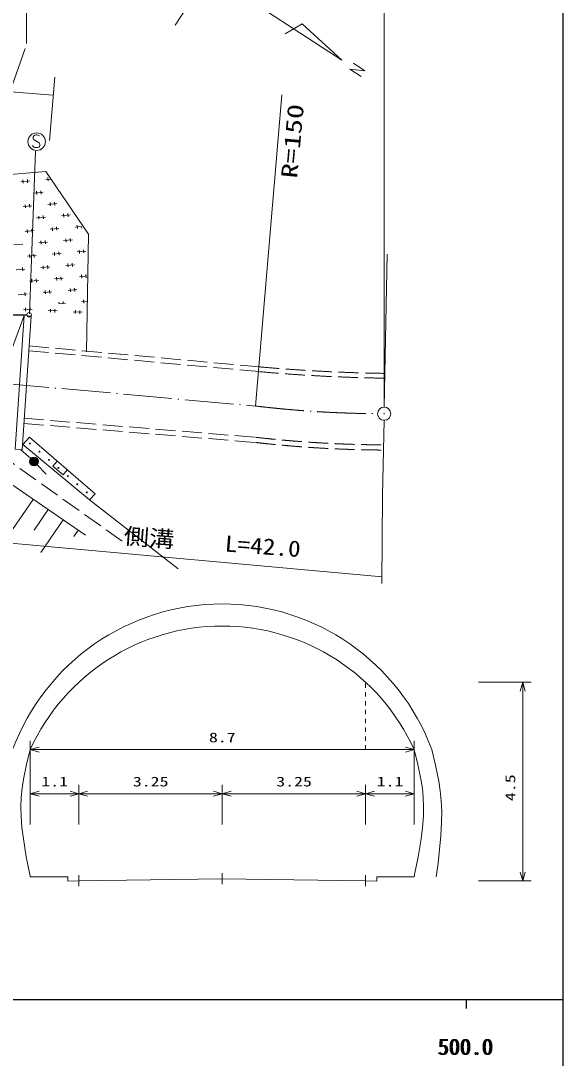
# Model space of a CAD drawing. Units: millimetres, scale not verified. Extents: x -14352 to 625648, y -196871 to 163129.
# Drawn here: x 463173 to 524648, y -18514 to 98998 of the extents above; entities that cross this region are included whole.
import ezdxf
from ezdxf.enums import TextEntityAlignment as Align

# ---------------------------------------------------------------- set-up
doc = ezdxf.new("R2010")
doc.units = ezdxf.units.MM
doc.header["$LTSCALE"] = 1000
for name, pattern in [('USER1', [7.000001, 5.508197, -0.688525, 0.114754, -0.688525]), ('USER2', [3, 2.25, -0.75]), ('USER5', [1, 0.5, -0.5])]:
    doc.linetypes.add(name, pattern=pattern)
for name, color, linetype, lineweight in [('M-TTL-BAND', 7, 'Continuous', 25), ('S-BGD', 1, 'Continuous', 13), ('S-BGD-HTXT', 6, 'Continuous', 13), ('S-BMK', 3, 'USER1', 13), ('S-STR-STR2', 4, 'Continuous', 13)]:
    doc.layers.add(name, color=color, linetype=linetype, lineweight=lineweight)
doc.styles.add('ＭＳ ゴシック', font='')
doc.styles.get('ＭＳ ゴシック').set_extended_font_data('MS Gothic')

msp = doc.modelspace()

# ---------------------------------------------------------------- linework, layer by layer
at = {"layer": 'M-TTL-BAND'}
for p, q in [((524648, -196871), (524648, 153129)), ((-14352, -11871), (524648, -11871)), ((513648, -11871), (513648, -12871))]:
    msp.add_line(p, q, dxfattribs=at)
at = {"layer": 'S-BGD'}
for p, q in [((504352, 55240), (504352, 115519)), ((480658, 98491), (488300, 110220)), ((499560, 94529), (478614, 108177)), ((495079, 98642), (493149, 97512)), ((499560, 94529), (495079, 98642)), ((421726, 94151), (466857, 90574)), ((500889, 94184), (502182, 93341)), ((502182, 93341), (500448, 93515)), ((500448, 93515), (501750, 92676)), ((467019, 92591), (466444, 85443)), ((464590, 85849), (464585, 85734)), ((464655, 85959), (464590, 85849)), ((464765, 86034), (464655, 85959)), ((464895, 86069), (464765, 86034)), ((465050, 86069), (464895, 86069)), ((465155, 86049), (465050, 86069)), ((465230, 86014), (465155, 86049)), ((465285, 85954), (465230, 86014)), ((464570, 84759), (464500, 84874)), ((464650, 84684), (464570, 84759)), ((464585, 85734), (464590, 85659)), ((464590, 85659), (464630, 85559)), ((464630, 85559), (464700, 85504)), ((464745, 84639), (464650, 84684)), ((464700, 85504), (465245, 85189)), ((464845, 84624), (464745, 84639)), ((465075, 84624), (464845, 84624)), ((465230, 84669), (465075, 84624)), ((465300, 84759), (465230, 84669)), ((465245, 85189), (465305, 85099)), ((465335, 84854), (465300, 84759)), ((465305, 85099), (465345, 84974)), ((465345, 84974), (465335, 84854)), ((464841, 84232), (464153, 65794)), ((442932, 80031), (466017, 81930)), ((466017, 81930), (470838, 74813)), ((466277, 80856), (466244, 81230)), ((463194, 80772), (464190, 80859)), ((463459, 80610), (463426, 80983)), ((463924, 81027), (463957, 80653)), ((466011, 81019), (466637, 81073)), ((464726, 79487), (465722, 79574)), ((464991, 79324), (464958, 79698)), ((465456, 79741), (465489, 79368)), ((463440, 77955), (464436, 78042)), ((463705, 77792), (463673, 78166)), ((464171, 78209), (464203, 77836)), ((466258, 78201), (467254, 78288)), ((466523, 78039), (466490, 78412)), ((466988, 78456), (467021, 78082)), ((464972, 76669), (465969, 76756)), ((465237, 76506), (465205, 76880)), ((465703, 76924), (465736, 76550)), ((467790, 76916), (468786, 77003)), ((468055, 76753), (468022, 77127)), ((468521, 77170), (468553, 76797)), ((463687, 75137), (464683, 75224)), ((463952, 74974), (463919, 75348)), ((464417, 75392), (464450, 75018)), ((466504, 75383), (467501, 75471)), ((466770, 75221), (466737, 75594)), ((467235, 75638), (467268, 75264)), ((469322, 75630), (470053, 75694)), ((469587, 75467), (469555, 75841)), ((470072, 75665), (470085, 75511)), ((465484, 73689), (465451, 74062)), ((465949, 74106), (465982, 73732)), ((468037, 74098), (469033, 74185)), ((468302, 73935), (468269, 74309)), ((468767, 74353), (468800, 73979)), ((470838, 74813), (470633, 61516)), ((462401, 73605), (463397, 73692)), ((465219, 73851), (466215, 73938)), ((469569, 72812), (470565, 72899)), ((469834, 72650), (469801, 73023)), ((470299, 73067), (470332, 72693)), ((463933, 72319), (464930, 72406)), ((464198, 72157), (464166, 72530)), ((464664, 72574), (464697, 72200)), ((466751, 72566), (467747, 72653)), ((467016, 72403), (466983, 72777)), ((467482, 72820), (467514, 72447)), ((462648, 70787), (463644, 70874)), ((463378, 71042), (463411, 70668)), ((465465, 71034), (466462, 71121)), ((465731, 70871), (465698, 71245)), ((466196, 71288), (466229, 70915)), ((468283, 71280), (469279, 71367)), ((468548, 71118), (468516, 71491)), ((469014, 71535), (469046, 71161)), ((464180, 69502), (465176, 69589)), ((464445, 69339), (464412, 69713)), ((464910, 69756), (464943, 69383)), ((466998, 69748), (467994, 69835)), ((467263, 69586), (467230, 69959)), ((467728, 70003), (467761, 69629)), ((469815, 69995), (470623, 70065)), ((470080, 69832), (470048, 70206)), ((470546, 70249), (470578, 69876)), ((463625, 68224), (463658, 67851)), ((465712, 68216), (466708, 68303)), ((465977, 68053), (465944, 68427)), ((466443, 68471), (466475, 68097)), ((468530, 68463), (469526, 68550)), ((468795, 68300), (468762, 68674)), ((469260, 68717), (469293, 68344)), ((462894, 67969), (463890, 68057)), ((467492, 66962), (467477, 67142)), ((467558, 66958), (468240, 67018)), ((467975, 67185), (467997, 66934)), ((470062, 67177), (470657, 67229)), ((470327, 67014), (470294, 67388)), ((437567, 66378), (463557, 65606)), ((455559, 65955), (463877, 65701)), ((464469, 66271), (463470, 66323)), ((463710, 66120), (463730, 66495)), ((464229, 66469), (464210, 66094)), ((467294, 66124), (466295, 66176)), ((466535, 65974), (466554, 66348)), ((467054, 66322), (467034, 65948)), ((470118, 65978), (469120, 66029)), ((469359, 65827), (469379, 66201)), ((469878, 66175), (469859, 65801)), ((463557, 65606), (461940, 61204)), ((462527, 50455), (463557, 65606)), ((464363, 65551), (463332, 50400)), ((463402, 50985), (464168, 51819)), ((464168, 51819), (471600, 45423)), ((470969, 44747), (463402, 50985)), ((464303, 49410), (463182, 50407)), ((465023, 48718), (466064, 47638)), ((467315, 49110), (466826, 48541)), ((466826, 48541), (467963, 47563)), ((467963, 47563), (468452, 48131)), ((462035, 46529), (470530, 40726)), ((464584, 44788), (461831, 40759)), ((471600, 45423), (470969, 44747)), ((466283, 43628), (464691, 41297)), ((467981, 42467), (465465, 38783)), ((469680, 41306), (469177, 40570))]:
    msp.add_line(p, q, dxfattribs=at)
at = {"layer": 'S-BGD', "linetype": 'USER2'}
for p, q in [((464096, 61623), (490145, 59255)), ((464133, 62167), (490212, 59796)), ((448376, 58706), (475097, 39760)), ((463508, 53981), (489789, 51817)), ((463508, 53395), (489789, 51231))]:
    msp.add_line(p, q, dxfattribs=at)
at = {"layer": 'S-BGD'}
for centre, radius in [((464975, 85309), 995), ((464127, 65693), 249), ((504352, 54490), 22.5), ((464221, 51113), 49.8), ((464676, 49078), 498), ((464676, 49078), 440), ((464676, 49078), 382), ((464676, 49078), 322), ((465293, 50191), 49.8), ((464676, 49078), 265), ((464676, 49078), 195), ((464676, 49078), 135), ((464676, 49078), 77.5), ((464676, 49078), 15), ((466364, 49268), 49.8), ((467436, 48346), 49.8), ((468508, 47424), 49.8), ((469580, 46501), 49.8), ((470652, 45579), 49.8)]:
    msp.add_circle(centre, radius, dxfattribs=at)
at = {"layer": 'S-BGD', "linetype": 'USER2'}
for centre, radius, start, end in [((507126, 248867), 190371, 264.88226, 269.18692), ((507194, 249408), 190371, 264.88226, 269.16953), ((504856, 183918), 132958, 263.49297, 269.75507), ((504856, 183332), 132958, 263.49297, 269.75047)]:
    msp.add_arc(centre, radius, start, end, dxfattribs=at)
at = {"layer": 'S-BGD-HTXT'}
for p, q in [((463813, 96410), (463813, 100124)), ((452182, 63317), (463672, 95859)), ((489786, 55359), (492768, 90625)), ((504365, 55240), (504680, 72570)), ((463557, 65606), (464363, 65551)), ((504184, 45254), (504338, 53740)), ((463332, 50400), (462527, 50455)), ((470969, 44747), (481013, 36917)), ((504184, 45254), (504106, 35246)), ((461651, 39875), (504112, 36009))]:
    msp.add_line(p, q, dxfattribs=at)
at = {"layer": 'S-BMK'}
msp.add_line((405097, 62960), (489786, 55359), dxfattribs=at)
at = {"layer": 'S-BMK', "linetype": 'Continuous'}
msp.add_circle((504352, 54490), 746, dxfattribs=at)
at = {"layer": 'S-BMK'}
msp.add_arc((504320, 176437), 121946, 263.15511, 269.66255, dxfattribs=at)
at = {"layer": 'S-STR-STR2', "linetype": 'USER5'}
msp.add_line((502256, 16443), (502256, 24067), dxfattribs=at)
at = {"layer": 'S-STR-STR2'}
for p, q in [((515062, 24067), (521014, 24067)), ((519775, 23067), (520062, 24067)), ((520062, 24067), (520062, 1567)), ((520062, 24067), (520347, 23067)), ((464256, 7943), (464256, 17443)), ((464256, 16443), (465256, 16728)), ((506756, 16731), (507756, 16443)), ((507756, 17443), (507756, 7943)), ((464256, 16443), (463841, 14770)), ((464256, 16443), (507756, 16443)), ((465256, 16156), (464256, 16443)), ((507756, 16443), (506756, 16158)), ((507756, 16443), (508172, 14770)), ((509756, 16443), (510183, 14664)), ((463841, 14770), (463486, 13095)), ((508172, 14770), (508527, 13095)), ((510183, 14664), (510548, 12880)), ((463486, 13095), (463325, 12063)), ((508527, 13095), (508688, 12063)), ((463325, 12063), (463223, 11019)), ((469756, 12443), (469756, 7943)), ((486006, 12443), (486006, 7943)), ((502256, 12443), (502256, 7943)), ((508688, 12063), (508790, 11019)), ((510548, 12880), (510718, 11769)), ((510718, 11769), (510827, 10653)), ((463223, 11019), (463187, 9962)), ((464256, 11443), (465256, 11728)), ((464256, 11443), (469756, 11443)), ((465256, 11156), (464256, 11443)), ((468756, 11731), (469756, 11443)), ((469756, 11443), (468756, 11158)), ((469756, 11443), (470756, 11728)), ((469756, 11443), (486006, 11443)), ((470756, 11156), (469756, 11443)), ((485006, 11731), (486006, 11443)), ((486006, 11443), (485006, 11158)), ((486006, 11443), (487006, 11728)), ((486006, 11443), (502256, 11443)), ((487006, 11156), (486006, 11443)), ((501256, 11731), (502256, 11443)), ((502256, 11443), (501256, 11158)), ((502256, 11443), (503256, 11728)), ((502256, 11443), (507756, 11443)), ((503256, 11156), (502256, 11443)), ((506756, 11731), (507756, 11443)), ((507756, 11443), (506756, 11158)), ((508790, 11019), (508825, 9962)), ((510827, 10653), (510878, 9443)), ((463187, 9962), (463212, 8893)), ((508825, 9962), (508801, 8893)), ((510878, 9443), (510868, 8229)), ((463212, 8893), (463309, 7622)), ((508801, 8893), (508704, 7622)), ((510868, 8229), (510785, 6681)), ((463309, 7622), (463467, 6338)), ((508704, 7622), (508546, 6338)), ((463467, 6338), (463806, 4314)), ((508546, 6338), (508206, 4314)), ((510785, 6681), (510641, 5129)), ((510641, 5129), (510459, 3594)), ((463806, 4314), (464207, 2288)), ((508206, 4314), (507805, 2288)), ((510459, 3594), (510256, 2048)), ((486006, 2461), (486006, 1211)), ((520062, 1567), (519777, 2567)), ((520350, 2567), (520062, 1567)), ((464207, 2288), (464232, 2168)), ((464232, 2168), (464256, 2048)), ((468506, 2048), (464256, 2048)), ((468506, 1548), (468506, 2048)), ((469756, 1567), (468506, 1548)), ((469756, 2217), (469756, 967)), ((486006, 1811), (469756, 1567)), ((502256, 1567), (486006, 1811)), ((502256, 2217), (502256, 967)), ((502256, 1567), (503506, 1548)), ((503506, 1548), (503506, 2048)), ((503506, 2048), (507756, 2048)), ((507781, 2168), (507756, 2048)), ((507805, 2288), (507781, 2168)), ((521014, 1567), (515062, 1567))]:
    msp.add_line(p, q, dxfattribs=at)
for centre, radius, start, end in [((486006, 7600), 25343, 20.42175, 159.57825), ((486006, 6548), 23895, 24.46301, 155.53699)]:
    msp.add_arc(centre, radius, start, end, dxfattribs=at)

# ---------------------------------------------------------------- texts
at = {"layer": 'M-TTL-BAND', "style": 'ＭＳ ゴシック'}
for p in [(513493, -18677), (513648, -18676)]:
    msp.add_text('500.0', height=1833, dxfattribs=at).set_placement(p, align=Align.BOTTOM_CENTER)
at = {"layer": 'S-BGD-HTXT', "style": 'ＭＳ ゴシック'}
for s, rotation, width, p in [('R=150', 84.7, 1.35, (495033, 81038)), ('側溝\u3000\u3000L=42.0', 355.7, 1.15, (474738, 39204))]:
    msp.add_text(s, height=1833, rotation=rotation, dxfattribs=dict(at, width=width)).set_placement(p, align=Align.BOTTOM_LEFT)
at = {"layer": 'S-STR-STR2', "style": 'ＭＳ ゴシック', "width": 1.35}
for s, p in [('8.7', (484500, 16943)), ('1.1', (465500, 11943)), ('3.25', (475875, 11943)), ('3.25', (492125, 11943)), ('1.1', (503500, 11943))]:
    msp.add_text(s, height=1100, dxfattribs=at).set_placement(p, align=Align.BOTTOM_LEFT)
msp.add_text('4.5', height=1100, rotation=90, dxfattribs=at).set_placement((519534, 10611), align=Align.BOTTOM_LEFT)

doc.saveas('drawing.dxf')
